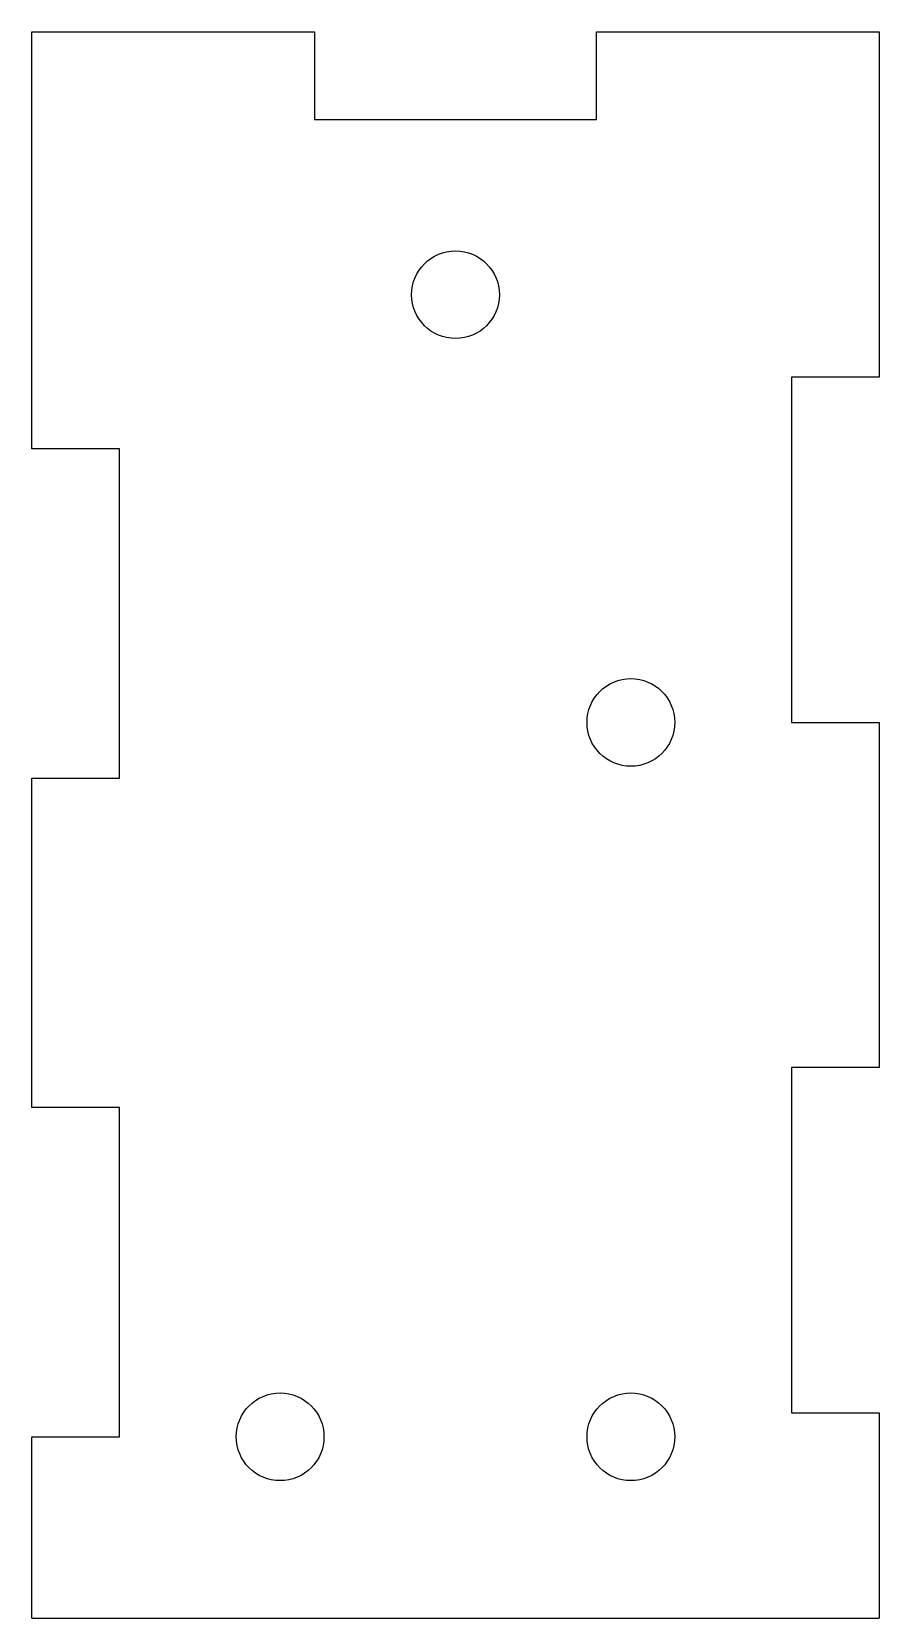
# Model space of a CAD drawing. Extents: x -14.5 to 14.5, y 10.7 to 65.
import ezdxf

# ---------------------------------------------------------------- set-up
doc = ezdxf.new("R2010")
doc.units = 0
doc.layers.add('VISIBLE', color=7, linetype='CONTINUOUS')

msp = doc.modelspace()

# ---------------------------------------------------------------- linework, layer by layer
at = {"layer": 'VISIBLE'}
for p, q in [((-14.5, 65), (-4.83, 65)), ((-14.5, 50.73), (-14.5, 65)), ((-4.83, 65), (-4.83, 62)), ((4.83, 65), (14.5, 65)), ((4.83, 62), (4.83, 65)), ((14.5, 65), (14.5, 53.18)), ((-4.83, 62), (4.83, 62)), ((11.5, 53.18), (11.5, 41.36)), ((14.5, 53.18), (11.5, 53.18)), ((-11.5, 50.73), (-14.5, 50.73)), ((-11.5, 39.45), (-11.5, 50.73)), ((11.5, 41.36), (14.5, 41.36)), ((14.5, 41.36), (14.5, 29.55)), ((-14.5, 39.45), (-11.5, 39.45)), ((-14.5, 28.18), (-14.5, 39.45)), ((11.5, 29.55), (11.5, 17.73)), ((14.5, 29.55), (11.5, 29.55)), ((-11.5, 28.18), (-14.5, 28.18)), ((-11.5, 16.91), (-11.5, 28.18)), ((11.5, 17.73), (14.5, 17.73)), ((14.5, 17.73), (14.5, 10.7)), ((-14.5, 10.7), (-14.5, 16.91)), ((-14.5, 16.91), (-11.5, 16.91)), ((-14.5, 10.7), (14.5, 10.7))]:
    msp.add_line(p, q, dxfattribs=at)
for centre in [(0, 56), (6, 41.36), (-6, 16.91), (6, 16.91)]:
    msp.add_circle(centre, 1.5, dxfattribs=at)

doc.saveas('drawing.dxf')
